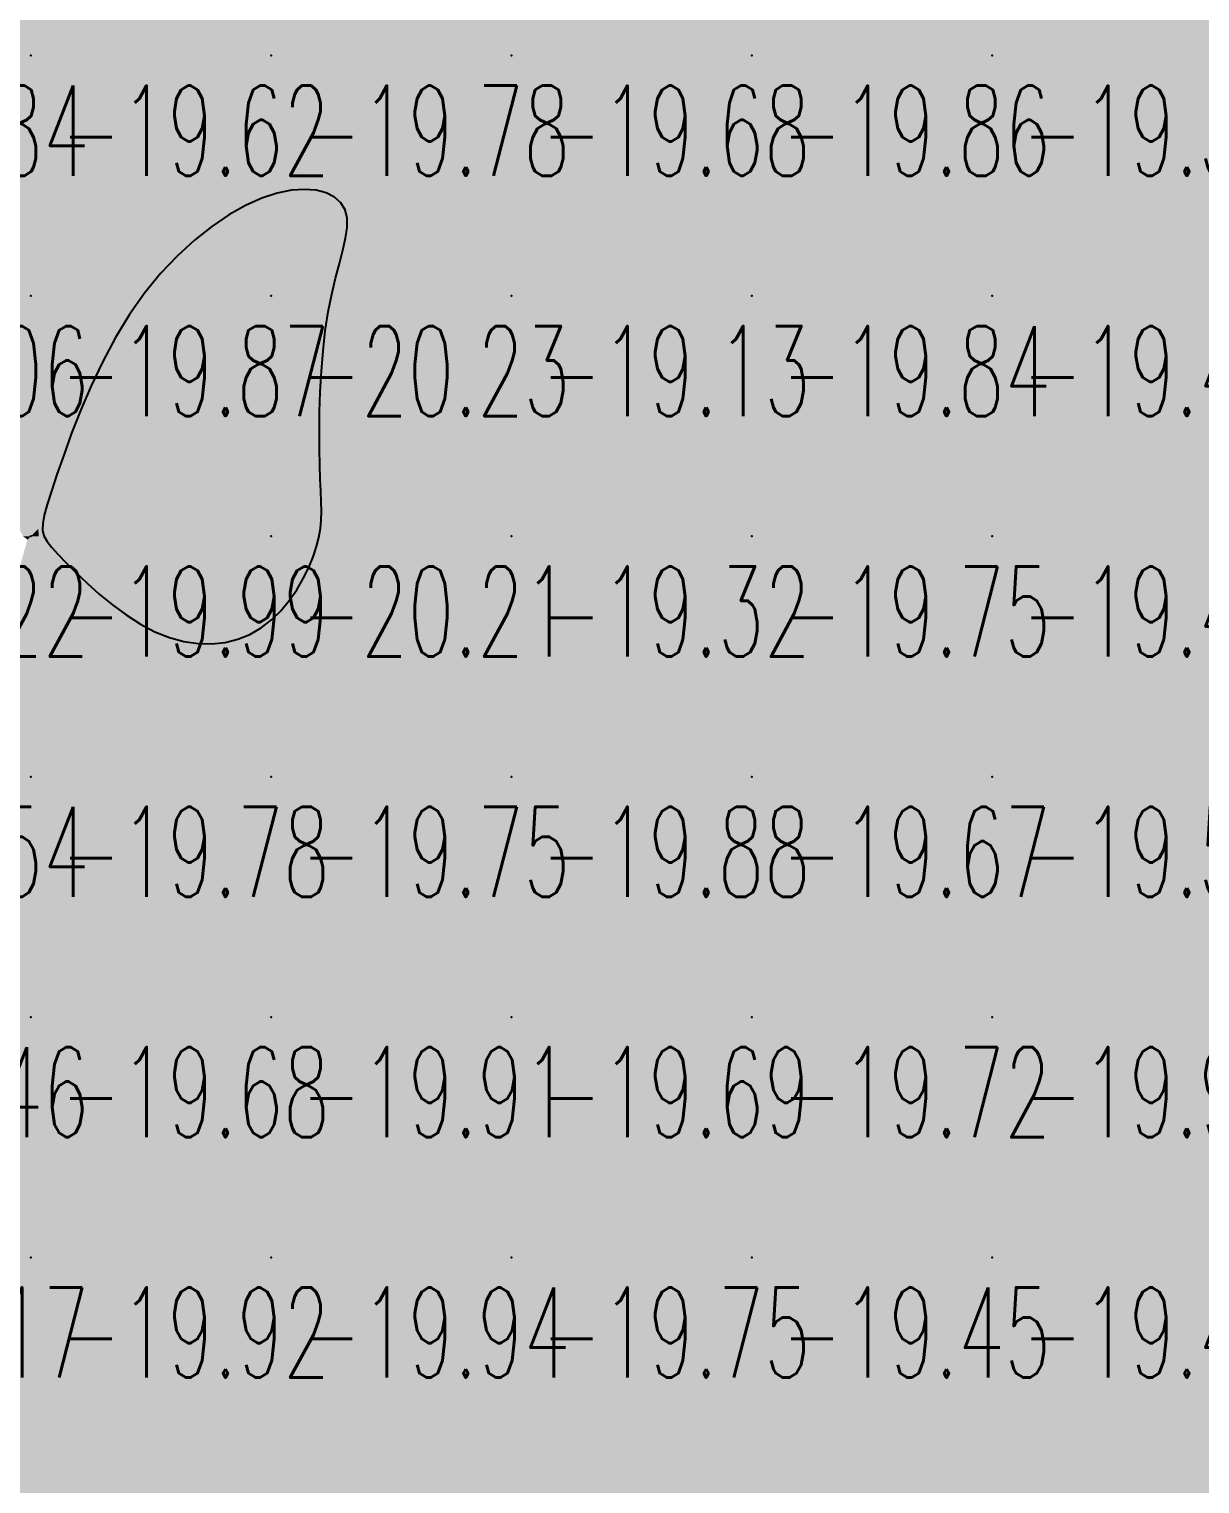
# Model space of a CAD drawing. Header units: millimetres. Extents: x 88261 to 90953, y 390274 to 392322.
# Drawn here: x 89110.2 to 89158.9, y 391787.8 to 391848.3 of the extents above; entities that cross this region are included whole.
import ezdxf
from ezdxf.enums import TextEntityAlignment as Align

# ---------------------------------------------------------------- set-up
doc = ezdxf.new("R2010")
doc.units = ezdxf.units.MM
doc.header["$LTSCALE"] = 25
for name, color, linetype in [('CN_04_00', 242, 'Continuous'), ('COTEAlt', 7, 'Continuous'), ('TN_COLORIAGE', 7, 'Continuous')]:
    doc.layers.add(name, color=color, linetype=linetype)
doc.styles.add('Simplex 1.0', font='Simplex.shx', dxfattribs={"width": 0.99, "height": 2.5})
doc.styles.get("Standard").update_dxf_attribs({"font": 'times.ttf'})

# ---------------------------------------------------------------- blocks, each defined once
blk = doc.blocks.new('COTE')
at = {"color": 0}
blk.add_point((0, 0), dxfattribs=at)
at = {"layer": 'COTEAlt'}
blk.add_attdef('ALT', text='', height=3.75, dxfattribs=at).set_placement((1.25, -1.25), align=Align.TOP_LEFT)

msp = doc.modelspace()

# ---------------------------------------------------------------- linework, layer by layer
at = {"layer": 'CN_04_00', "elevation": -20, "flags": 128}
msp.add_lwpolyline([(89120.265, 391823.762), (89120.655, 391824.146), (89121.006, 391824.57), (89121.315, 391825.019), (89121.584, 391825.481), (89121.812, 391825.942), (89121.997, 391826.39), (89122.139, 391826.811), (89122.24, 391827.196), (89122.303, 391827.558), (89122.336, 391827.914), (89122.346, 391828.281), (89122.337, 391828.675), (89122.318, 391829.115), (89122.295, 391829.616), (89122.273, 391830.196), (89122.259, 391830.865), (89122.256, 391831.611), (89122.267, 391832.413), (89122.295, 391833.252), (89122.341, 391834.107), (89122.41, 391834.96), (89122.504, 391835.791), (89122.624, 391836.579), (89122.772, 391837.308), (89122.934, 391837.978), (89123.095, 391838.588), (89123.238, 391839.142), (89123.349, 391839.64), (89123.411, 391840.085), (89123.408, 391840.477), (89123.325, 391840.819), (89123.15, 391841.111), (89122.886, 391841.348), (89122.541, 391841.525), (89122.123, 391841.636), (89121.638, 391841.675), (89121.095, 391841.637), (89120.501, 391841.516), (89119.864, 391841.306), (89119.19, 391841.003), (89118.491, 391840.608), (89117.778, 391840.124), (89117.06, 391839.554), (89116.348, 391838.901), (89115.654, 391838.168), (89114.988, 391837.357), (89114.36, 391836.471), (89113.779, 391835.517), (89113.247, 391834.518), (89112.765, 391833.502), (89112.333, 391832.495), (89111.952, 391831.526), (89111.621, 391830.621), (89111.341, 391829.809), (89111.112, 391829.115), (89110.935, 391828.559), (89110.813, 391828.122), (89110.748, 391827.777), (89110.743, 391827.497), (89110.802, 391827.256), (89110.927, 391827.025), (89111.121, 391826.777), (89111.387, 391826.487), (89111.727, 391826.133), (89112.132, 391825.728), (89112.594, 391825.29), (89113.103, 391824.838), (89113.649, 391824.391), (89114.223, 391823.968), (89114.816, 391823.587), (89115.418, 391823.268), (89116.022, 391823.026), (89116.62, 391822.863), (89117.208, 391822.777), (89117.782, 391822.765), (89118.337, 391822.827), (89118.867, 391822.959), (89119.368, 391823.16), (89119.836, 391823.429), (89120.265, 391823.762)], close=True, dxfattribs=at)
at = {"layer": 'TN_COLORIAGE', "color": 213}
for points in [[(89100.249, 391847.239, -19.504), (89110.249, 391847.239, -19.504), (89110.249, 391857.239, -19.504)], [(89100.249, 391857.239, -19.504), (89100.249, 391847.239, -19.504), (89110.249, 391857.239, -19.504)], [(89110.249, 391847.239, -19.814), (89120.249, 391847.239, -19.814), (89120.249, 391857.239, -19.814)], [(89110.249, 391857.239, -19.814), (89110.249, 391847.239, -19.814), (89120.249, 391857.239, -19.814)], [(89120.249, 391857.239, -19.727), (89120.249, 391847.239, -19.727), (89130.249, 391857.239, -19.727)], [(89120.249, 391847.239, -19.727), (89130.249, 391847.239, -19.727), (89130.249, 391857.239, -19.727)], [(89139.729, 391857.239, -19.675), (89139.808, 391856.799, -19.675), (89130.249, 391857.239, -19.675), (89130.249, 391847.239, -19.675)], [(89140.249, 391847.239, -19.436), (89150.249, 391847.239, -19.436), (89150.249, 391857.239, -19.436)], [(89140.249, 391856.281, -19.436), (89140.507, 391857.239, -19.436), (89140.249, 391847.239, -19.436), (89150.249, 391857.239, -19.436)], [(89150.249, 391847.239, -19.198), (89160.249, 391847.239, -19.198), (89160.249, 391857.239, -19.198)], [(89150.249, 391857.239, -19.198), (89150.249, 391847.239, -19.198), (89160.249, 391857.239, -19.198)], [(89140.249, 391856.281, -19.675), (89139.808, 391856.799, -19.675), (89140.249, 391847.239, -19.675), (89130.249, 391847.239, -19.675)], [(89100.249, 391840.091, -19.621), (89101.67, 391838.661, -19.621), (89100.249, 391847.239, -19.621), (89110.249, 391847.239, -19.621)], [(89103.57, 391837.239, -19.621), (89101.67, 391838.661, -19.621), (89110.249, 391837.239, -19.621), (89110.249, 391847.239, -19.621)], [(89110.249, 391847.239, -19.781), (89110.249, 391837.239, -19.781), (89120.249, 391847.239, -19.781)], [(89113.837, 391837.239, -19.781), (89120.249, 391842.314, -19.781), (89110.249, 391837.239, -19.781), (89120.249, 391847.239, -19.781)], [(89120.249, 391842.314, -19.675), (89124.349, 391841.34, -19.675), (89120.249, 391847.239, -19.675), (89130.249, 391847.239, -19.675)], [(89124.349, 391841.34, -19.128), (89122.303, 391837.239, -19.128), (89130.249, 391847.239, -19.128), (89130.249, 391837.239, -19.128)], [(89130.249, 391837.239, -19.859), (89140.249, 391837.239, -19.859), (89140.249, 391847.239, -19.859)], [(89130.249, 391847.239, -19.859), (89130.249, 391837.239, -19.859), (89140.249, 391847.239, -19.859)], [(89140.249, 391837.239, -19.33), (89150.249, 391837.239, -19.33), (89150.249, 391847.239, -19.33)], [(89140.249, 391847.239, -19.33), (89140.249, 391837.239, -19.33), (89150.249, 391847.239, -19.33)], [(89150.249, 391847.239, -19.255), (89150.249, 391837.239, -19.255), (89160.249, 391847.239, -19.255)], [(89150.249, 391837.239, -19.255), (89160.249, 391837.239, -19.255), (89160.249, 391847.239, -19.255)], [(89103.57, 391837.239, -19.874), (89106.641, 391833.631, -19.874), (89110.249, 391837.239, -19.874)], [(89109.933, 391827.239, -19.874), (89106.641, 391833.631, -19.874), (89110.249, 391827.239, -19.874), (89110.249, 391837.239, -19.874)], [(89110.562, 391827.553, -19.874), (89113.837, 391837.239, -19.874), (89110.249, 391827.239, -19.874), (89110.249, 391837.239, -19.874)], [(89122.183, 391829.174, -19.128), (89122.303, 391837.239, -19.128), (89130.249, 391837.239, -19.128)], [(89122.601, 391827.239, -19.128), (89122.183, 391829.174, -19.128), (89130.249, 391827.239, -19.128), (89130.249, 391837.239, -19.128)], [(89130.249, 391827.239, -19.837), (89140.249, 391827.239, -19.837), (89140.249, 391837.239, -19.837)], [(89130.249, 391837.239, -19.837), (89130.249, 391827.239, -19.837), (89140.249, 391837.239, -19.837)], [(89140.249, 391827.239, -19.466), (89150.249, 391827.239, -19.466), (89150.249, 391837.239, -19.466)], [(89140.249, 391837.239, -19.466), (89140.249, 391827.239, -19.466), (89150.249, 391837.239, -19.466)], [(89150.249, 391827.239, -19.37), (89160.249, 391827.239, -19.37), (89160.249, 391837.239, -19.37)], [(89150.249, 391837.239, -19.37), (89150.249, 391827.239, -19.37), (89160.249, 391837.239, -19.37)], [(89110.116, 391827.106, -19.776), (89107.322, 391817.239, -19.776), (89110.249, 391827.239, -19.776), (89110.249, 391817.239, -19.776)], [(89109.933, 391827.239, -19.993), (89110.116, 391827.106, -19.993), (89110.249, 391827.239, -19.993)], [(89110.586, 391827.239, -19.993), (89110.562, 391827.553, -19.993), (89110.249, 391827.239, -19.993)], [(89110.586, 391827.239, -19.776), (89115.419, 391822.41, -19.776), (89110.249, 391827.239, -19.776), (89110.249, 391817.239, -19.776)], [(89120.249, 391817.239, -19.32), (89130.249, 391817.239, -19.32), (89130.249, 391827.239, -19.32)], [(89120.249, 391822.732, -19.32), (89122.601, 391827.239, -19.32), (89120.249, 391817.239, -19.32), (89130.249, 391827.239, -19.32)], [(89130.249, 391817.239, -19.751), (89140.249, 391817.239, -19.751), (89140.249, 391827.239, -19.751)], [(89130.249, 391827.239, -19.751), (89130.249, 391817.239, -19.751), (89140.249, 391827.239, -19.751)], [(89140.249, 391817.239, -19.434), (89150.249, 391817.239, -19.434), (89150.249, 391827.239, -19.434)], [(89140.249, 391827.239, -19.434), (89140.249, 391817.239, -19.434), (89150.249, 391827.239, -19.434)], [(89150.249, 391817.239, -19.412), (89160.249, 391817.239, -19.412), (89160.249, 391827.239, -19.412)], [(89150.249, 391827.239, -19.412), (89150.249, 391817.239, -19.412), (89160.249, 391827.239, -19.412)], [(89115.419, 391822.41, -19.745), (89120.249, 391822.732, -19.745), (89110.249, 391817.239, -19.745), (89120.249, 391817.239, -19.745)], [(89106.986, 391813.976, -19.683), (89106.179, 391807.239, -19.683), (89110.249, 391817.239, -19.683), (89110.249, 391807.239, -19.683)], [(89106.986, 391813.976, -19.776), (89107.322, 391817.239, -19.776), (89110.249, 391817.239, -19.776)], [(89110.249, 391807.239, -19.745), (89120.249, 391807.239, -19.745), (89120.249, 391817.239, -19.745)], [(89110.249, 391817.239, -19.745), (89110.249, 391807.239, -19.745), (89120.249, 391817.239, -19.745)], [(89120.249, 391807.239, -19.883), (89130.249, 391807.239, -19.883), (89130.249, 391817.239, -19.883)], [(89120.249, 391817.239, -19.883), (89120.249, 391807.239, -19.883), (89130.249, 391817.239, -19.883)], [(89130.249, 391817.239, -19.674), (89130.249, 391807.239, -19.674), (89140.249, 391817.239, -19.674)], [(89130.249, 391807.239, -19.674), (89140.249, 391807.239, -19.674), (89140.249, 391817.239, -19.674)], [(89140.249, 391807.239, -19.501), (89150.249, 391807.239, -19.501), (89150.249, 391817.239, -19.501)], [(89140.249, 391817.239, -19.501), (89140.249, 391807.239, -19.501), (89150.249, 391817.239, -19.501)], [(89150.249, 391807.239, -19.388), (89160.249, 391807.239, -19.388), (89160.249, 391817.239, -19.388)], [(89150.249, 391817.239, -19.388), (89150.249, 391807.239, -19.388), (89160.249, 391817.239, -19.388)], [(89107.223, 391797.239, -19.683), (89103.801, 391800.792, -19.683), (89110.249, 391797.239, -19.683), (89110.249, 391807.239, -19.683)], [(89103.801, 391800.792, -19.683), (89106.179, 391807.239, -19.683), (89110.249, 391807.239, -19.683)], [(89110.249, 391807.239, -19.906), (89110.249, 391797.239, -19.906), (89120.249, 391807.239, -19.906)], [(89110.249, 391797.239, -19.906), (89120.249, 391797.239, -19.906), (89120.249, 391807.239, -19.906)], [(89120.249, 391797.239, -19.688), (89130.249, 391797.239, -19.688), (89130.249, 391807.239, -19.688)], [(89120.249, 391807.239, -19.688), (89120.249, 391797.239, -19.688), (89130.249, 391807.239, -19.688)], [(89130.249, 391797.239, -19.72), (89140.249, 391797.239, -19.72), (89140.249, 391807.239, -19.72)], [(89130.249, 391807.239, -19.72), (89130.249, 391797.239, -19.72), (89140.249, 391807.239, -19.72)], [(89140.249, 391797.239, -19.903), (89150.249, 391797.239, -19.903), (89150.249, 391807.239, -19.903)], [(89140.249, 391807.239, -19.903), (89140.249, 391797.239, -19.903), (89150.249, 391807.239, -19.903)], [(89150.249, 391797.239, -19.516), (89160.249, 391797.239, -19.516), (89160.249, 391807.239, -19.516)], [(89150.249, 391807.239, -19.516), (89150.249, 391797.239, -19.516), (89160.249, 391807.239, -19.516)], [(89100.249, 391787.239, -19.924), (89110.249, 391787.239, -19.924), (89110.249, 391797.239, -19.924)], [(89107.223, 391797.239, -19.725), (89100.249, 391793.355, -19.725), (89110.249, 391797.239, -19.725), (89100.249, 391787.239, -19.725)], [(89110.249, 391787.239, -19.943), (89120.249, 391787.239, -19.943), (89120.249, 391797.239, -19.943)], [(89110.249, 391797.239, -19.943), (89110.249, 391787.239, -19.943), (89120.249, 391797.239, -19.943)], [(89120.249, 391787.239, -19.754), (89130.249, 391787.239, -19.754), (89130.249, 391797.239, -19.754)], [(89120.249, 391797.239, -19.754), (89120.249, 391787.239, -19.754), (89130.249, 391797.239, -19.754)], [(89130.249, 391787.239, -19.451), (89140.249, 391787.239, -19.451), (89140.249, 391797.239, -19.451)], [(89130.249, 391797.239, -19.451), (89130.249, 391787.239, -19.451), (89140.249, 391797.239, -19.451)], [(89140.249, 391787.239, -19.47), (89150.249, 391787.239, -19.47), (89150.249, 391797.239, -19.47)], [(89140.249, 391797.239, -19.47), (89140.249, 391787.239, -19.47), (89150.249, 391797.239, -19.47)], [(89150.249, 391797.239, -19.428), (89150.249, 391787.239, -19.428), (89160.249, 391797.239, -19.428)], [(89150.249, 391787.239, -19.428), (89160.249, 391787.239, -19.428), (89160.249, 391797.239, -19.428)]]:
    msp.add_solid(points, dxfattribs=at)
at = {"layer": 'TN_COLORIAGE', "color": 223}
for points in [[(89120.249, 391842.314, -20.226), (89113.837, 391837.239, -20.226), (89120.249, 391837.239, -20.226)], [(89124.349, 391841.34, -20.226), (89120.249, 391842.314, -20.226), (89120.249, 391837.239, -20.226)], [(89122.303, 391837.239, -20.226), (89124.349, 391841.34, -20.226), (89120.249, 391837.239, -20.226)], [(89113.837, 391837.239, -20.226), (89110.562, 391827.553, -20.226), (89120.249, 391837.239, -20.226)], [(89120.249, 391837.239, -20), (89110.562, 391827.553, -20), (89120.249, 391827.239, -20), (89110.586, 391827.239, -20)], [(89120.249, 391837.239, -20), (89122.303, 391837.239, -20), (89120.249, 391827.239, -20), (89122.183, 391829.174, -20)], [(89122.183, 391829.174, -20.209), (89122.601, 391827.239, -20.209), (89120.249, 391827.239, -20.209)], [(89115.419, 391822.41, -20.209), (89110.586, 391827.239, -20.209), (89120.249, 391827.239, -20.209)], [(89120.249, 391822.732, -20.209), (89115.419, 391822.41, -20.209), (89120.249, 391827.239, -20.209)], [(89122.601, 391827.239, -20.209), (89120.249, 391822.732, -20.209), (89120.249, 391827.239, -20.209)]]:
    msp.add_solid(points, dxfattribs=at)

# ---------------------------------------------------------------- block references
at = {"layer": 'COTEAlt'}
ref = msp.add_blockref('COTE', (89100.249, 391847.239), dxfattribs=at)
ref.add_attrib('ALT', '-19.84', dxfattribs={"height": 3.75, "style": 'Simplex 1.0', "width": 0.6}).set_placement((89101.499, 391845.989), align=Align.TOP_LEFT)
ref = msp.add_blockref('COTE', (89110.249, 391847.239), dxfattribs=at)
ref.add_attrib('ALT', '-19.62', dxfattribs={"height": 3.75, "style": 'Simplex 1.0', "width": 0.6}).set_placement((89111.499, 391845.989), align=Align.TOP_LEFT)
ref = msp.add_blockref('COTE', (89120.249, 391847.239), dxfattribs=at)
ref.add_attrib('ALT', '-19.78', dxfattribs={"height": 3.75, "style": 'Simplex 1.0', "width": 0.6}).set_placement((89121.499, 391845.989), align=Align.TOP_LEFT)
ref = msp.add_blockref('COTE', (89130.249, 391847.239), dxfattribs=at)
ref.add_attrib('ALT', '-19.68', dxfattribs={"height": 3.75, "style": 'Simplex 1.0', "width": 0.6}).set_placement((89131.499, 391845.989), align=Align.TOP_LEFT)
ref = msp.add_blockref('COTE', (89140.249, 391847.239), dxfattribs=at)
ref.add_attrib('ALT', '-19.86', dxfattribs={"height": 3.75, "style": 'Simplex 1.0', "width": 0.6}).set_placement((89141.499, 391845.989), align=Align.TOP_LEFT)
ref = msp.add_blockref('COTE', (89150.249, 391847.239), dxfattribs=at)
ref.add_attrib('ALT', '-19.33', dxfattribs={"height": 3.75, "style": 'Simplex 1.0', "width": 0.6}).set_placement((89151.499, 391845.989), align=Align.TOP_LEFT)
ref = msp.add_blockref('COTE', (89100.249, 391837.239), dxfattribs=at)
ref.add_attrib('ALT', '-20.06', dxfattribs={"height": 3.75, "style": 'Simplex 1.0', "width": 0.6}).set_placement((89101.499, 391835.989), align=Align.TOP_LEFT)
ref = msp.add_blockref('COTE', (89110.249, 391837.239), dxfattribs=at)
ref.add_attrib('ALT', '-19.87', dxfattribs={"height": 3.75, "style": 'Simplex 1.0', "width": 0.6}).set_placement((89111.499, 391835.989), align=Align.TOP_LEFT)
ref = msp.add_blockref('COTE', (89120.249, 391837.239), dxfattribs=at)
ref.add_attrib('ALT', '-20.23', dxfattribs={"height": 3.75, "style": 'Simplex 1.0', "width": 0.6}).set_placement((89121.499, 391835.989), align=Align.TOP_LEFT)
ref = msp.add_blockref('COTE', (89130.249, 391837.239), dxfattribs=at)
ref.add_attrib('ALT', '-19.13', dxfattribs={"height": 3.75, "style": 'Simplex 1.0', "width": 0.6}).set_placement((89131.499, 391835.989), align=Align.TOP_LEFT)
ref = msp.add_blockref('COTE', (89140.249, 391837.239), dxfattribs=at)
ref.add_attrib('ALT', '-19.84', dxfattribs={"height": 3.75, "style": 'Simplex 1.0', "width": 0.6}).set_placement((89141.499, 391835.989), align=Align.TOP_LEFT)
ref = msp.add_blockref('COTE', (89150.249, 391837.239), dxfattribs=at)
ref.add_attrib('ALT', '-19.47', dxfattribs={"height": 3.75, "style": 'Simplex 1.0', "width": 0.6}).set_placement((89151.499, 391835.989), align=Align.TOP_LEFT)
ref = msp.add_blockref('COTE', (89100.249, 391827.239), dxfattribs=at)
ref.add_attrib('ALT', '-20.22', dxfattribs={"height": 3.75, "style": 'Simplex 1.0', "width": 0.6}).set_placement((89101.499, 391825.989), align=Align.TOP_LEFT)
ref = msp.add_blockref('COTE', (89110.249, 391827.239), dxfattribs=at)
ref.add_attrib('ALT', '-19.99', dxfattribs={"height": 3.75, "style": 'Simplex 1.0', "width": 0.6}).set_placement((89111.499, 391825.989), align=Align.TOP_LEFT)
ref = msp.add_blockref('COTE', (89120.249, 391827.239), dxfattribs=at)
ref.add_attrib('ALT', '-20.21', dxfattribs={"height": 3.75, "style": 'Simplex 1.0', "width": 0.6}).set_placement((89121.499, 391825.989), align=Align.TOP_LEFT)
ref = msp.add_blockref('COTE', (89130.249, 391827.239), dxfattribs=at)
ref.add_attrib('ALT', '-19.32', dxfattribs={"height": 3.75, "style": 'Simplex 1.0', "width": 0.6}).set_placement((89131.499, 391825.989), align=Align.TOP_LEFT)
ref = msp.add_blockref('COTE', (89140.249, 391827.239), dxfattribs=at)
ref.add_attrib('ALT', '-19.75', dxfattribs={"height": 3.75, "style": 'Simplex 1.0', "width": 0.6}).set_placement((89141.499, 391825.989), align=Align.TOP_LEFT)
ref = msp.add_blockref('COTE', (89150.249, 391827.239), dxfattribs=at)
ref.add_attrib('ALT', '-19.43', dxfattribs={"height": 3.75, "style": 'Simplex 1.0', "width": 0.6}).set_placement((89151.499, 391825.989), align=Align.TOP_LEFT)
ref = msp.add_blockref('COTE', (89100.249, 391817.239), dxfattribs=at)
ref.add_attrib('ALT', '-20.54', dxfattribs={"height": 3.75, "style": 'Simplex 1.0', "width": 0.6}).set_placement((89101.499, 391815.989), align=Align.TOP_LEFT)
ref = msp.add_blockref('COTE', (89110.249, 391817.239), dxfattribs=at)
ref.add_attrib('ALT', '-19.78', dxfattribs={"height": 3.75, "style": 'Simplex 1.0', "width": 0.6}).set_placement((89111.499, 391815.989), align=Align.TOP_LEFT)
ref = msp.add_blockref('COTE', (89120.249, 391817.239), dxfattribs=at)
ref.add_attrib('ALT', '-19.75', dxfattribs={"height": 3.75, "style": 'Simplex 1.0', "width": 0.6}).set_placement((89121.499, 391815.989), align=Align.TOP_LEFT)
ref = msp.add_blockref('COTE', (89130.249, 391817.239), dxfattribs=at)
ref.add_attrib('ALT', '-19.88', dxfattribs={"height": 3.75, "style": 'Simplex 1.0', "width": 0.6}).set_placement((89131.499, 391815.989), align=Align.TOP_LEFT)
ref = msp.add_blockref('COTE', (89140.249, 391817.239), dxfattribs=at)
ref.add_attrib('ALT', '-19.67', dxfattribs={"height": 3.75, "style": 'Simplex 1.0', "width": 0.6}).set_placement((89141.499, 391815.989), align=Align.TOP_LEFT)
ref = msp.add_blockref('COTE', (89150.249, 391817.239), dxfattribs=at)
ref.add_attrib('ALT', '-19.50', dxfattribs={"height": 3.75, "style": 'Simplex 1.0', "width": 0.6}).set_placement((89151.499, 391815.989), align=Align.TOP_LEFT)
ref = msp.add_blockref('COTE', (89100.249, 391807.239), dxfattribs=at)
ref.add_attrib('ALT', '-20.46', dxfattribs={"height": 3.75, "style": 'Simplex 1.0', "width": 0.6}).set_placement((89101.499, 391805.989), align=Align.TOP_LEFT)
ref = msp.add_blockref('COTE', (89110.249, 391807.239), dxfattribs=at)
ref.add_attrib('ALT', '-19.68', dxfattribs={"height": 3.75, "style": 'Simplex 1.0', "width": 0.6}).set_placement((89111.499, 391805.989), align=Align.TOP_LEFT)
ref = msp.add_blockref('COTE', (89120.249, 391807.239), dxfattribs=at)
ref.add_attrib('ALT', '-19.91', dxfattribs={"height": 3.75, "style": 'Simplex 1.0', "width": 0.6}).set_placement((89121.499, 391805.989), align=Align.TOP_LEFT)
ref = msp.add_blockref('COTE', (89130.249, 391807.239), dxfattribs=at)
ref.add_attrib('ALT', '-19.69', dxfattribs={"height": 3.75, "style": 'Simplex 1.0', "width": 0.6}).set_placement((89131.499, 391805.989), align=Align.TOP_LEFT)
ref = msp.add_blockref('COTE', (89140.249, 391807.239), dxfattribs=at)
ref.add_attrib('ALT', '-19.72', dxfattribs={"height": 3.75, "style": 'Simplex 1.0', "width": 0.6}).set_placement((89141.499, 391805.989), align=Align.TOP_LEFT)
ref = msp.add_blockref('COTE', (89150.249, 391807.239), dxfattribs=at)
ref.add_attrib('ALT', '-19.90', dxfattribs={"height": 3.75, "style": 'Simplex 1.0', "width": 0.6}).set_placement((89151.499, 391805.989), align=Align.TOP_LEFT)
ref = msp.add_blockref('COTE', (89100.249, 391797.239), dxfattribs=at)
ref.add_attrib('ALT', '-20.17', dxfattribs={"height": 3.75, "style": 'Simplex 1.0', "width": 0.6}).set_placement((89101.499, 391795.989), align=Align.TOP_LEFT)
ref = msp.add_blockref('COTE', (89110.249, 391797.239), dxfattribs=at)
ref.add_attrib('ALT', '-19.92', dxfattribs={"height": 3.75, "style": 'Simplex 1.0', "width": 0.6}).set_placement((89111.499, 391795.989), align=Align.TOP_LEFT)
ref = msp.add_blockref('COTE', (89120.249, 391797.239), dxfattribs=at)
ref.add_attrib('ALT', '-19.94', dxfattribs={"height": 3.75, "style": 'Simplex 1.0', "width": 0.6}).set_placement((89121.499, 391795.989), align=Align.TOP_LEFT)
ref = msp.add_blockref('COTE', (89130.249, 391797.239), dxfattribs=at)
ref.add_attrib('ALT', '-19.75', dxfattribs={"height": 3.75, "style": 'Simplex 1.0', "width": 0.6}).set_placement((89131.499, 391795.989), align=Align.TOP_LEFT)
ref = msp.add_blockref('COTE', (89140.249, 391797.239), dxfattribs=at)
ref.add_attrib('ALT', '-19.45', dxfattribs={"height": 3.75, "style": 'Simplex 1.0', "width": 0.6}).set_placement((89141.499, 391795.989), align=Align.TOP_LEFT)
ref = msp.add_blockref('COTE', (89150.249, 391797.239), dxfattribs=at)
ref.add_attrib('ALT', '-19.47', dxfattribs={"height": 3.75, "style": 'Simplex 1.0', "width": 0.6}).set_placement((89151.499, 391795.989), align=Align.TOP_LEFT)

doc.saveas('drawing.dxf')
